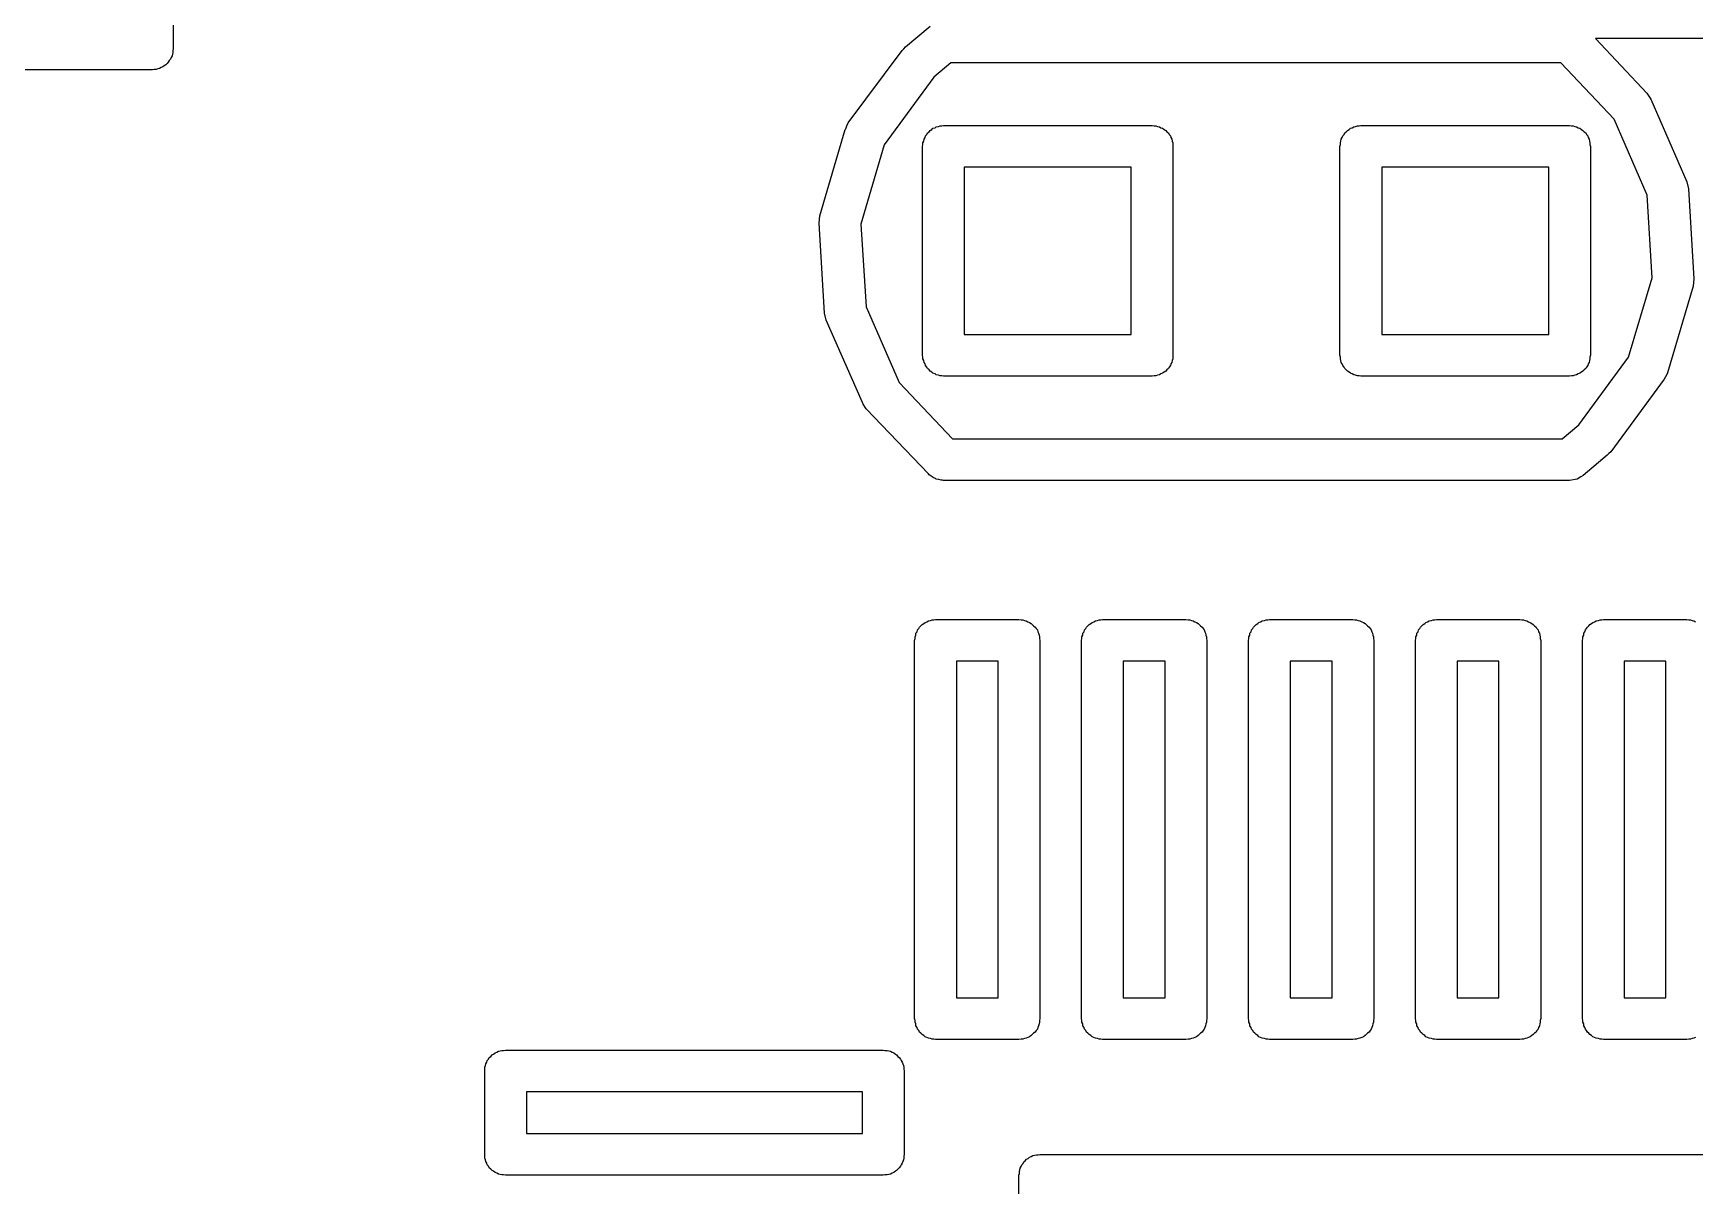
# Model space of a CAD drawing. Extents: x 105.1 to 166.9, y -128.1 to -71.6.
# Drawn here: x 138.335 to 142.316, y -92.396 to -89.636 of the extents above; entities that cross this region are included whole.
import ezdxf

# ---------------------------------------------------------------- set-up
doc = ezdxf.new("R2010")
doc.units = 0
doc.header["$MEASUREMENT"] = 0
doc.layers.add('BLACK', color=7, linetype='CONTINUOUS')

msp = doc.modelspace()

# ---------------------------------------------------------------- linework, layer by layer
at = {"layer": 'Black'}
for p, q in [((138.671, -88.2736), (138.671, -89.6736)), ((140.425, -89.669), (140.484, -89.6191)), ((138.671, -89.6736), (138.67, -89.6779)), ((138.67, -89.6779), (138.67, -89.6823)), ((140.288, -89.8512), (140.417, -89.6776)), ((140.417, -89.6776), (140.421, -89.6735)), ((140.421, -89.6735), (140.425, -89.669)), ((142.558, -89.6492), (142.078, -89.6492)), ((142.078, -89.6492), (142.201, -89.7797)), ((138.642, -89.7184), (138.638, -89.7206)), ((138.646, -89.7169), (138.642, -89.7184)), ((138.649, -89.7141), (138.646, -89.7169)), ((138.653, -89.7119), (138.649, -89.7141)), ((138.656, -89.7086), (138.653, -89.7119)), ((138.659, -89.7058), (138.656, -89.7086)), ((138.661, -89.702), (138.659, -89.7058)), ((138.664, -89.6986), (138.661, -89.702)), ((138.666, -89.6945), (138.664, -89.6986)), ((138.668, -89.6907), (138.666, -89.6945)), ((138.669, -89.6864), (138.668, -89.6907)), ((138.67, -89.6823), (138.669, -89.6864)), ((140.534, -89.7074), (140.493, -89.7418)), ((141.995, -89.7074), (140.534, -89.7074)), ((142.123, -89.8421), (141.995, -89.7074)), ((138.621, -89.7236), (137.471, -89.7236)), ((138.625, -89.7229), (138.621, -89.7236)), ((138.63, -89.7229), (138.625, -89.7229)), ((138.634, -89.7214), (138.63, -89.7229)), ((138.638, -89.7206), (138.634, -89.7214)), ((140.493, -89.7418), (140.374, -89.9035)), ((142.201, -89.7797), (142.201, -89.7797)), ((142.201, -89.7797), (142.211, -89.7942)), ((142.211, -89.7942), (142.297, -89.9923)), ((140.22, -90.0737), (140.281, -89.8668)), ((140.281, -89.8668), (140.282, -89.8649)), ((140.282, -89.8649), (140.285, -89.858)), ((140.285, -89.858), (140.288, -89.8512)), ((140.288, -89.8512), (140.288, -89.8512)), ((140.473, -89.8823), (140.476, -89.8789)), ((140.476, -89.8789), (140.478, -89.8751)), ((140.478, -89.8751), (140.482, -89.8723)), ((140.482, -89.8723), (140.484, -89.869)), ((140.484, -89.869), (140.488, -89.8668)), ((140.488, -89.8668), (140.491, -89.864)), ((140.491, -89.864), (140.496, -89.8625)), ((140.496, -89.8625), (140.499, -89.8603)), ((140.499, -89.8603), (140.504, -89.8595)), ((140.504, -89.8595), (140.508, -89.858)), ((140.508, -89.858), (140.512, -89.858)), ((140.512, -89.858), (140.516, -89.8573)), ((140.516, -89.8573), (141.016, -89.8573)), ((141.016, -89.8573), (141.021, -89.858)), ((141.021, -89.858), (141.025, -89.858)), ((141.025, -89.858), (141.029, -89.8595)), ((141.029, -89.8595), (141.034, -89.8603)), ((141.034, -89.8603), (141.037, -89.8625)), ((141.037, -89.8625), (141.041, -89.864)), ((141.041, -89.864), (141.045, -89.8668)), ((141.045, -89.8668), (141.049, -89.869)), ((141.049, -89.869), (141.051, -89.8723)), ((141.051, -89.8723), (141.055, -89.8751)), ((141.055, -89.8751), (141.057, -89.8789)), ((141.057, -89.8789), (141.06, -89.8823)), ((141.473, -89.8823), (141.476, -89.8789)), ((141.476, -89.8789), (141.478, -89.8751)), ((141.478, -89.8751), (141.481, -89.8723)), ((141.481, -89.8723), (141.484, -89.869)), ((141.484, -89.869), (141.488, -89.8668)), ((141.488, -89.8668), (141.491, -89.864)), ((141.491, -89.864), (141.495, -89.8625)), ((141.495, -89.8625), (141.499, -89.8603)), ((141.499, -89.8603), (141.503, -89.8595)), ((141.503, -89.8595), (141.508, -89.858)), ((141.508, -89.858), (141.512, -89.858)), ((141.512, -89.858), (141.516, -89.8573)), ((141.516, -89.8573), (142.016, -89.8573)), ((142.016, -89.8573), (142.021, -89.858)), ((142.021, -89.858), (142.025, -89.858)), ((142.025, -89.858), (142.029, -89.8595)), ((142.029, -89.8595), (142.033, -89.8603)), ((142.033, -89.8603), (142.037, -89.8625)), ((142.037, -89.8625), (142.041, -89.864)), ((142.041, -89.864), (142.045, -89.8668)), ((142.045, -89.8668), (142.048, -89.869)), ((142.048, -89.869), (142.051, -89.8723)), ((142.051, -89.8723), (142.055, -89.8751)), ((142.055, -89.8751), (142.057, -89.8789)), ((142.057, -89.8789), (142.06, -89.8823)), ((142.202, -90.0241), (142.123, -89.8421)), ((140.374, -89.9035), (140.318, -90.0935)), ((140.466, -89.9073), (140.467, -89.903)), ((140.466, -90.4073), (140.466, -89.9073)), ((140.467, -89.8986), (140.469, -89.8945)), ((140.467, -89.903), (140.467, -89.8986)), ((140.469, -89.8945), (140.47, -89.8902)), ((140.47, -89.8902), (140.472, -89.8864)), ((140.472, -89.8864), (140.473, -89.8823)), ((141.06, -89.8823), (141.061, -89.8864)), ((141.061, -89.8864), (141.063, -89.8902)), ((141.063, -89.8902), (141.064, -89.8945)), ((141.064, -89.8945), (141.066, -89.8986)), ((141.066, -89.8986), (141.066, -89.903)), ((141.066, -89.903), (141.066, -89.9073)), ((141.066, -89.9073), (141.066, -90.4073)), ((141.466, -89.9073), (141.467, -89.903)), ((141.466, -90.4073), (141.466, -89.9073)), ((141.467, -89.8986), (141.468, -89.8945)), ((141.467, -89.903), (141.467, -89.8986)), ((141.468, -89.8945), (141.469, -89.8902)), ((141.469, -89.8902), (141.471, -89.8864)), ((141.471, -89.8864), (141.473, -89.8823)), ((142.06, -89.8823), (142.061, -89.8864)), ((142.061, -89.8864), (142.063, -89.8902)), ((142.063, -89.8902), (142.064, -89.8945)), ((142.064, -89.8945), (142.065, -89.8986)), ((142.065, -89.8986), (142.065, -89.903)), ((142.065, -89.903), (142.066, -89.9073)), ((142.066, -89.9073), (142.066, -90.4073)), ((140.566, -89.9573), (140.566, -90.3573)), ((140.966, -89.9573), (140.566, -89.9573)), ((140.966, -90.3573), (140.966, -89.9573)), ((141.566, -89.9573), (141.566, -90.3573)), ((141.966, -89.9573), (141.566, -89.9573)), ((141.966, -90.3573), (141.966, -89.9573)), ((142.297, -89.9923), (142.297, -89.9923)), ((142.297, -89.9923), (142.301, -90.0092)), ((142.214, -90.2221), (142.202, -90.0241)), ((142.301, -90.0092), (142.314, -90.2248)), ((140.218, -90.091), (140.22, -90.0737)), ((140.231, -90.3063), (140.218, -90.091)), ((140.218, -90.091), (140.218, -90.091)), ((140.318, -90.0935), (140.331, -90.2912)), ((142.157, -90.4122), (142.214, -90.2221)), ((142.313, -90.2334), (142.312, -90.242)), ((142.314, -90.2248), (142.313, -90.2334)), ((142.314, -90.2248), (142.314, -90.2248)), ((142.312, -90.242), (142.251, -90.4491)), ((142.312, -90.242), (142.312, -90.242)), ((140.235, -90.3232), (140.231, -90.3063)), ((140.231, -90.3063), (140.231, -90.3063)), ((140.331, -90.2912), (140.41, -90.4728)), ((140.322, -90.5209), (140.235, -90.3232)), ((140.566, -90.3573), (140.966, -90.3573)), ((141.566, -90.3573), (141.966, -90.3573)), ((140.467, -90.4116), (140.466, -90.4073)), ((140.467, -90.416), (140.467, -90.4116)), ((140.469, -90.4201), (140.467, -90.416)), ((140.47, -90.4244), (140.469, -90.4201)), ((140.472, -90.4282), (140.47, -90.4244)), ((140.473, -90.4323), (140.472, -90.4282)), ((140.476, -90.4356), (140.473, -90.4323)), ((140.478, -90.4394), (140.476, -90.4356)), ((141.057, -90.4356), (141.055, -90.4394)), ((141.06, -90.4323), (141.057, -90.4356)), ((141.061, -90.4282), (141.06, -90.4323)), ((141.063, -90.4244), (141.061, -90.4282)), ((141.064, -90.4201), (141.063, -90.4244)), ((141.066, -90.416), (141.064, -90.4201)), ((141.066, -90.4073), (141.066, -90.4116)), ((141.066, -90.4116), (141.066, -90.416)), ((141.467, -90.4116), (141.466, -90.4073)), ((141.467, -90.416), (141.467, -90.4116)), ((141.468, -90.4201), (141.467, -90.416)), ((141.469, -90.4244), (141.468, -90.4201)), ((141.471, -90.4282), (141.469, -90.4244)), ((141.473, -90.4323), (141.471, -90.4282)), ((141.476, -90.4356), (141.473, -90.4323)), ((141.478, -90.4394), (141.476, -90.4356)), ((142.038, -90.574), (142.157, -90.4122)), ((142.057, -90.4356), (142.055, -90.4394)), ((142.06, -90.4323), (142.057, -90.4356)), ((142.061, -90.4282), (142.06, -90.4323)), ((142.063, -90.4244), (142.061, -90.4282)), ((142.064, -90.4201), (142.063, -90.4244)), ((142.065, -90.416), (142.064, -90.4201)), ((142.066, -90.4073), (142.065, -90.4116)), ((142.065, -90.4116), (142.065, -90.416)), ((140.41, -90.4728), (140.538, -90.6072)), ((140.482, -90.4422), (140.478, -90.4394)), ((140.484, -90.4456), (140.482, -90.4422)), ((140.488, -90.4478), (140.484, -90.4456)), ((140.491, -90.4506), (140.488, -90.4478)), ((140.496, -90.4521), (140.491, -90.4506)), ((140.499, -90.4543), (140.496, -90.4521)), ((140.504, -90.455), (140.499, -90.4543)), ((140.508, -90.4565), (140.504, -90.455)), ((140.512, -90.4565), (140.508, -90.4565)), ((140.516, -90.4573), (140.512, -90.4565)), ((141.016, -90.4573), (140.516, -90.4573)), ((141.021, -90.4565), (141.016, -90.4573)), ((141.025, -90.4565), (141.021, -90.4565)), ((141.029, -90.455), (141.025, -90.4565)), ((141.034, -90.4543), (141.029, -90.455)), ((141.037, -90.4521), (141.034, -90.4543)), ((141.041, -90.4506), (141.037, -90.4521)), ((141.045, -90.4478), (141.041, -90.4506)), ((141.049, -90.4456), (141.045, -90.4478)), ((141.051, -90.4422), (141.049, -90.4456)), ((141.055, -90.4394), (141.051, -90.4422)), ((141.481, -90.4422), (141.478, -90.4394)), ((141.484, -90.4456), (141.481, -90.4422)), ((141.488, -90.4478), (141.484, -90.4456)), ((141.491, -90.4506), (141.488, -90.4478)), ((141.495, -90.4521), (141.491, -90.4506)), ((141.499, -90.4543), (141.495, -90.4521)), ((141.503, -90.455), (141.499, -90.4543)), ((141.508, -90.4565), (141.503, -90.455)), ((141.512, -90.4565), (141.508, -90.4565)), ((141.516, -90.4573), (141.512, -90.4565)), ((142.016, -90.4573), (141.516, -90.4573)), ((142.021, -90.4565), (142.016, -90.4573)), ((142.025, -90.4565), (142.021, -90.4565)), ((142.029, -90.455), (142.025, -90.4565)), ((142.033, -90.4543), (142.029, -90.455)), ((142.037, -90.4521), (142.033, -90.4543)), ((142.041, -90.4506), (142.037, -90.4521)), ((142.045, -90.4478), (142.041, -90.4506)), ((142.048, -90.4456), (142.045, -90.4478)), ((142.051, -90.4422), (142.048, -90.4456)), ((142.055, -90.4394), (142.051, -90.4422)), ((142.243, -90.4647), (142.115, -90.6383)), ((142.249, -90.4532), (142.243, -90.4647)), ((142.243, -90.4647), (142.243, -90.4647)), ((142.251, -90.4491), (142.249, -90.4532)), ((142.251, -90.4491), (142.251, -90.4491)), ((140.324, -90.5243), (140.322, -90.5209)), ((140.322, -90.5209), (140.322, -90.5209)), ((140.331, -90.5354), (140.324, -90.5243)), ((140.48, -90.6916), (140.331, -90.5354)), ((140.331, -90.5354), (140.331, -90.5354)), ((141.998, -90.6071), (142.038, -90.574)), ((140.538, -90.6072), (141.998, -90.6071)), ((142.106, -90.6468), (142.049, -90.6954)), ((142.11, -90.6423), (142.106, -90.6468)), ((142.115, -90.6383), (142.11, -90.6423)), ((140.482, -90.6933), (140.48, -90.6916)), ((140.484, -90.6955), (140.482, -90.6933)), ((140.489, -90.6984), (140.484, -90.6955)), ((140.494, -90.7019), (140.489, -90.6984)), ((140.497, -90.7027), (140.494, -90.7019)), ((140.499, -90.7041), (140.497, -90.7027)), ((140.505, -90.7052), (140.499, -90.7041)), ((140.511, -90.7068), (140.505, -90.7052)), ((140.514, -90.7067), (140.511, -90.7068)), ((140.516, -90.7072), (140.514, -90.7067)), ((142.016, -90.7071), (140.516, -90.7072)), ((142.034, -90.7041), (142.016, -90.7071)), ((142.043, -90.6988), (142.034, -90.7041)), ((142.049, -90.6954), (142.043, -90.6988)), ((140.45, -91.0731), (140.453, -91.0693)), ((140.45, -91.0774), (140.45, -91.0731)), ((140.453, -91.0693), (140.454, -91.0652)), ((140.454, -91.0652), (140.457, -91.0619)), ((140.457, -91.0619), (140.459, -91.0581)), ((140.459, -91.0581), (140.462, -91.0553)), ((140.462, -91.0553), (140.465, -91.0519)), ((140.465, -91.0519), (140.469, -91.0497)), ((140.469, -91.0497), (140.472, -91.0469)), ((140.472, -91.0469), (140.476, -91.0454)), ((140.476, -91.0454), (140.48, -91.0432)), ((140.48, -91.0432), (140.485, -91.0425)), ((140.485, -91.0425), (140.489, -91.041)), ((140.489, -91.041), (140.493, -91.041)), ((140.493, -91.041), (140.497, -91.0402)), ((140.497, -91.0402), (140.697, -91.0402)), ((140.697, -91.0402), (140.702, -91.041)), ((140.702, -91.041), (140.706, -91.041)), ((140.706, -91.041), (140.71, -91.0425)), ((140.71, -91.0425), (140.714, -91.0432)), ((140.714, -91.0432), (140.718, -91.0454)), ((140.718, -91.0454), (140.722, -91.0469)), ((140.722, -91.0469), (140.726, -91.0497)), ((140.726, -91.0497), (140.729, -91.0519)), ((140.729, -91.0519), (140.732, -91.0553)), ((140.732, -91.0553), (140.736, -91.0581)), ((140.736, -91.0581), (140.738, -91.0619)), ((140.738, -91.0619), (140.741, -91.0652)), ((140.741, -91.0652), (140.742, -91.0693)), ((140.742, -91.0693), (140.744, -91.0731)), ((140.744, -91.0731), (140.745, -91.0774)), ((140.85, -91.0731), (140.853, -91.0693)), ((140.85, -91.0774), (140.85, -91.0731)), ((140.853, -91.0693), (140.854, -91.0652)), ((140.854, -91.0652), (140.857, -91.0619)), ((140.857, -91.0619), (140.859, -91.0581)), ((140.859, -91.0581), (140.862, -91.0553)), ((140.862, -91.0553), (140.865, -91.0519)), ((140.865, -91.0519), (140.869, -91.0497)), ((140.869, -91.0497), (140.872, -91.0469)), ((140.872, -91.0469), (140.876, -91.0454)), ((140.876, -91.0454), (140.88, -91.0432)), ((140.88, -91.0432), (140.885, -91.0425)), ((140.885, -91.0425), (140.889, -91.041)), ((140.889, -91.041), (140.893, -91.041)), ((140.893, -91.041), (140.897, -91.0402)), ((140.897, -91.0402), (141.097, -91.0402)), ((141.097, -91.0402), (141.102, -91.041)), ((141.102, -91.041), (141.106, -91.041)), ((141.106, -91.041), (141.11, -91.0425)), ((141.11, -91.0425), (141.114, -91.0432)), ((141.114, -91.0432), (141.118, -91.0454)), ((141.118, -91.0454), (141.122, -91.0469)), ((141.122, -91.0469), (141.126, -91.0497)), ((141.126, -91.0497), (141.129, -91.0519)), ((141.129, -91.0519), (141.132, -91.0553)), ((141.132, -91.0553), (141.136, -91.0581)), ((141.136, -91.0581), (141.138, -91.0619)), ((141.138, -91.0619), (141.141, -91.0652)), ((141.141, -91.0652), (141.142, -91.0693)), ((141.142, -91.0693), (141.144, -91.0731)), ((141.144, -91.0731), (141.145, -91.0774)), ((141.25, -91.0731), (141.253, -91.0693)), ((141.25, -91.0774), (141.25, -91.0731)), ((141.253, -91.0693), (141.254, -91.0652)), ((141.254, -91.0652), (141.257, -91.0619)), ((141.257, -91.0619), (141.259, -91.0581)), ((141.259, -91.0581), (141.262, -91.0553)), ((141.262, -91.0553), (141.265, -91.0519)), ((141.265, -91.0519), (141.269, -91.0497)), ((141.269, -91.0497), (141.272, -91.0469)), ((141.272, -91.0469), (141.276, -91.0454)), ((141.276, -91.0454), (141.28, -91.0432)), ((141.28, -91.0432), (141.285, -91.0425)), ((141.285, -91.0425), (141.289, -91.041)), ((141.289, -91.041), (141.293, -91.041)), ((141.293, -91.041), (141.297, -91.0402)), ((141.297, -91.0402), (141.497, -91.0402)), ((141.497, -91.0402), (141.502, -91.041)), ((141.502, -91.041), (141.506, -91.041)), ((141.506, -91.041), (141.51, -91.0425)), ((141.51, -91.0425), (141.514, -91.0432)), ((141.514, -91.0432), (141.518, -91.0454)), ((141.518, -91.0454), (141.522, -91.0469)), ((141.522, -91.0469), (141.526, -91.0497)), ((141.526, -91.0497), (141.529, -91.0519)), ((141.529, -91.0519), (141.532, -91.0553)), ((141.532, -91.0553), (141.536, -91.0581)), ((141.536, -91.0581), (141.538, -91.0619)), ((141.538, -91.0619), (141.541, -91.0652)), ((141.541, -91.0652), (141.542, -91.0693)), ((141.542, -91.0693), (141.544, -91.0731)), ((141.544, -91.0731), (141.545, -91.0774)), ((141.65, -91.0731), (141.653, -91.0693)), ((141.65, -91.0774), (141.65, -91.0731)), ((141.653, -91.0693), (141.654, -91.0652)), ((141.654, -91.0652), (141.657, -91.0619)), ((141.657, -91.0619), (141.659, -91.0581)), ((141.659, -91.0581), (141.662, -91.0553)), ((141.662, -91.0553), (141.665, -91.0519)), ((141.665, -91.0519), (141.669, -91.0497)), ((141.669, -91.0497), (141.672, -91.0469)), ((141.672, -91.0469), (141.676, -91.0454)), ((141.676, -91.0454), (141.68, -91.0432)), ((141.68, -91.0432), (141.685, -91.0425)), ((141.685, -91.0425), (141.689, -91.041)), ((141.689, -91.041), (141.693, -91.041)), ((141.693, -91.041), (141.697, -91.0402)), ((141.697, -91.0402), (141.897, -91.0402)), ((141.897, -91.0402), (141.902, -91.041)), ((141.902, -91.041), (141.906, -91.041)), ((141.906, -91.041), (141.91, -91.0425)), ((141.91, -91.0425), (141.914, -91.0432)), ((141.914, -91.0432), (141.918, -91.0454)), ((141.918, -91.0454), (141.922, -91.0469)), ((141.922, -91.0469), (141.926, -91.0497)), ((141.926, -91.0497), (141.929, -91.0519)), ((141.929, -91.0519), (141.932, -91.0553)), ((141.932, -91.0553), (141.936, -91.0581)), ((141.936, -91.0581), (141.938, -91.0619)), ((141.938, -91.0619), (141.941, -91.0652)), ((141.941, -91.0652), (141.942, -91.0693)), ((141.942, -91.0693), (141.944, -91.0731)), ((141.944, -91.0731), (141.945, -91.0774)), ((142.05, -91.0731), (142.053, -91.0693)), ((142.05, -91.0774), (142.05, -91.0731)), ((142.053, -91.0693), (142.054, -91.0652)), ((142.054, -91.0652), (142.057, -91.0619)), ((142.057, -91.0619), (142.059, -91.0581)), ((142.059, -91.0581), (142.062, -91.0553)), ((142.062, -91.0553), (142.065, -91.0519)), ((142.065, -91.0519), (142.069, -91.0497)), ((142.069, -91.0497), (142.072, -91.0469)), ((142.072, -91.0469), (142.076, -91.0454)), ((142.076, -91.0454), (142.08, -91.0432)), ((142.08, -91.0432), (142.085, -91.0425)), ((142.085, -91.0425), (142.089, -91.041)), ((142.089, -91.041), (142.093, -91.041)), ((142.093, -91.041), (142.097, -91.0402)), ((142.097, -91.0402), (142.297, -91.0402)), ((142.297, -91.0402), (142.302, -91.041)), ((142.302, -91.041), (142.306, -91.041)), ((142.306, -91.041), (142.31, -91.0425)), ((142.31, -91.0425), (142.314, -91.0432)), ((142.314, -91.0432), (142.318, -91.0454)), ((140.447, -91.0902), (140.448, -91.0859)), ((140.447, -91.9957), (140.447, -91.0902)), ((140.448, -91.0815), (140.45, -91.0774)), ((140.448, -91.0859), (140.448, -91.0815)), ((140.745, -91.0774), (140.746, -91.0815)), ((140.746, -91.0815), (140.746, -91.0859)), ((140.746, -91.0859), (140.747, -91.0902)), ((140.747, -91.0902), (140.747, -91.9957)), ((140.847, -91.0902), (140.848, -91.0859)), ((140.847, -91.9957), (140.847, -91.0902)), ((140.848, -91.0815), (140.85, -91.0774)), ((140.848, -91.0859), (140.848, -91.0815)), ((141.145, -91.0774), (141.146, -91.0815)), ((141.146, -91.0815), (141.146, -91.0859)), ((141.146, -91.0859), (141.147, -91.0902)), ((141.147, -91.0902), (141.147, -91.9957)), ((141.247, -91.0902), (141.248, -91.0859)), ((141.247, -91.9957), (141.247, -91.0902)), ((141.248, -91.0815), (141.25, -91.0774)), ((141.248, -91.0859), (141.248, -91.0815)), ((141.545, -91.0774), (141.546, -91.0815)), ((141.546, -91.0815), (141.546, -91.0859)), ((141.546, -91.0859), (141.547, -91.0902)), ((141.547, -91.0902), (141.547, -91.9957)), ((141.647, -91.0902), (141.648, -91.0859)), ((141.647, -91.9957), (141.647, -91.0902)), ((141.648, -91.0815), (141.65, -91.0774)), ((141.648, -91.0859), (141.648, -91.0815)), ((141.945, -91.0774), (141.946, -91.0815)), ((141.946, -91.0815), (141.946, -91.0859)), ((141.946, -91.0859), (141.947, -91.0902)), ((141.947, -91.0902), (141.947, -91.9957)), ((142.047, -91.0902), (142.048, -91.0859)), ((142.047, -91.9957), (142.047, -91.0902)), ((142.048, -91.0815), (142.05, -91.0774)), ((142.048, -91.0859), (142.048, -91.0815)), ((140.547, -91.1402), (140.547, -91.9457)), ((140.647, -91.1402), (140.547, -91.1402)), ((140.647, -91.9457), (140.647, -91.1402)), ((140.947, -91.1402), (140.947, -91.9457)), ((141.047, -91.1402), (140.947, -91.1402)), ((141.047, -91.9457), (141.047, -91.1402)), ((141.347, -91.1402), (141.347, -91.9457)), ((141.447, -91.1402), (141.347, -91.1402)), ((141.447, -91.9457), (141.447, -91.1402)), ((141.747, -91.1402), (141.747, -91.9457)), ((141.847, -91.1402), (141.747, -91.1402)), ((141.847, -91.9457), (141.847, -91.1402)), ((142.147, -91.1402), (142.147, -91.9457)), ((142.247, -91.1402), (142.147, -91.1402)), ((142.247, -91.9457), (142.247, -91.1402)), ((140.547, -91.9457), (140.647, -91.9457)), ((140.947, -91.9457), (141.047, -91.9457)), ((141.347, -91.9457), (141.447, -91.9457)), ((141.747, -91.9457), (141.847, -91.9457)), ((142.147, -91.9457), (142.247, -91.9457)), ((140.448, -92), (140.447, -91.9957)), ((140.448, -92.0044), (140.448, -92)), ((140.45, -92.0085), (140.448, -92.0044)), ((140.45, -92.0128), (140.45, -92.0085)), ((140.453, -92.0166), (140.45, -92.0128)), ((140.454, -92.0207), (140.453, -92.0166)), ((140.457, -92.0241), (140.454, -92.0207)), ((140.459, -92.0279), (140.457, -92.0241)), ((140.462, -92.0307), (140.459, -92.0279)), ((140.736, -92.0279), (140.732, -92.0307)), ((140.738, -92.0241), (140.736, -92.0279)), ((140.741, -92.0207), (140.738, -92.0241)), ((140.742, -92.0166), (140.741, -92.0207)), ((140.744, -92.0128), (140.742, -92.0166)), ((140.745, -92.0085), (140.744, -92.0128)), ((140.746, -92.0044), (140.745, -92.0085)), ((140.747, -91.9957), (140.746, -92)), ((140.746, -92), (140.746, -92.0044)), ((140.848, -92), (140.847, -91.9957)), ((140.848, -92.0044), (140.848, -92)), ((140.85, -92.0085), (140.848, -92.0044)), ((140.85, -92.0128), (140.85, -92.0085)), ((140.853, -92.0166), (140.85, -92.0128)), ((140.854, -92.0207), (140.853, -92.0166)), ((140.857, -92.0241), (140.854, -92.0207)), ((140.859, -92.0279), (140.857, -92.0241)), ((140.862, -92.0307), (140.859, -92.0279)), ((141.136, -92.0279), (141.132, -92.0307)), ((141.138, -92.0241), (141.136, -92.0279)), ((141.141, -92.0207), (141.138, -92.0241)), ((141.142, -92.0166), (141.141, -92.0207)), ((141.144, -92.0128), (141.142, -92.0166)), ((141.145, -92.0085), (141.144, -92.0128)), ((141.146, -92.0044), (141.145, -92.0085)), ((141.147, -91.9957), (141.146, -92)), ((141.146, -92), (141.146, -92.0044)), ((141.248, -92), (141.247, -91.9957)), ((141.248, -92.0044), (141.248, -92)), ((141.25, -92.0085), (141.248, -92.0044)), ((141.25, -92.0128), (141.25, -92.0085)), ((141.253, -92.0166), (141.25, -92.0128)), ((141.254, -92.0207), (141.253, -92.0166)), ((141.257, -92.0241), (141.254, -92.0207)), ((141.259, -92.0279), (141.257, -92.0241)), ((141.262, -92.0307), (141.259, -92.0279)), ((141.536, -92.0279), (141.532, -92.0307)), ((141.538, -92.0241), (141.536, -92.0279)), ((141.541, -92.0207), (141.538, -92.0241)), ((141.542, -92.0166), (141.541, -92.0207)), ((141.544, -92.0128), (141.542, -92.0166)), ((141.545, -92.0085), (141.544, -92.0128)), ((141.546, -92.0044), (141.545, -92.0085)), ((141.547, -91.9957), (141.546, -92)), ((141.546, -92), (141.546, -92.0044)), ((141.648, -92), (141.647, -91.9957)), ((141.648, -92.0044), (141.648, -92)), ((141.65, -92.0085), (141.648, -92.0044)), ((141.65, -92.0128), (141.65, -92.0085)), ((141.653, -92.0166), (141.65, -92.0128)), ((141.654, -92.0207), (141.653, -92.0166)), ((141.657, -92.0241), (141.654, -92.0207)), ((141.659, -92.0279), (141.657, -92.0241)), ((141.662, -92.0307), (141.659, -92.0279)), ((141.936, -92.0279), (141.932, -92.0307)), ((141.938, -92.0241), (141.936, -92.0279)), ((141.941, -92.0207), (141.938, -92.0241)), ((141.942, -92.0166), (141.941, -92.0207)), ((141.944, -92.0128), (141.942, -92.0166)), ((141.945, -92.0085), (141.944, -92.0128)), ((141.946, -92.0044), (141.945, -92.0085)), ((141.947, -91.9957), (141.946, -92)), ((141.946, -92), (141.946, -92.0044)), ((142.048, -92), (142.047, -91.9957)), ((142.048, -92.0044), (142.048, -92)), ((142.05, -92.0085), (142.048, -92.0044)), ((142.05, -92.0128), (142.05, -92.0085)), ((142.053, -92.0166), (142.05, -92.0128)), ((142.054, -92.0207), (142.053, -92.0166)), ((142.057, -92.0241), (142.054, -92.0207)), ((142.059, -92.0279), (142.057, -92.0241)), ((142.062, -92.0307), (142.059, -92.0279)), ((140.465, -92.034), (140.462, -92.0307)), ((140.469, -92.0362), (140.465, -92.034)), ((140.472, -92.039), (140.469, -92.0362)), ((140.476, -92.0405), (140.472, -92.039)), ((140.48, -92.0427), (140.476, -92.0405)), ((140.485, -92.0435), (140.48, -92.0427)), ((140.489, -92.045), (140.485, -92.0435)), ((140.493, -92.045), (140.489, -92.045)), ((140.497, -92.0457), (140.493, -92.045)), ((140.697, -92.0457), (140.497, -92.0457)), ((140.702, -92.045), (140.697, -92.0457)), ((140.706, -92.045), (140.702, -92.045)), ((140.71, -92.0435), (140.706, -92.045)), ((140.714, -92.0427), (140.71, -92.0435)), ((140.718, -92.0405), (140.714, -92.0427)), ((140.722, -92.039), (140.718, -92.0405)), ((140.726, -92.0362), (140.722, -92.039)), ((140.729, -92.034), (140.726, -92.0362)), ((140.732, -92.0307), (140.729, -92.034)), ((140.865, -92.034), (140.862, -92.0307)), ((140.869, -92.0362), (140.865, -92.034)), ((140.872, -92.039), (140.869, -92.0362)), ((140.876, -92.0405), (140.872, -92.039)), ((140.88, -92.0427), (140.876, -92.0405)), ((140.885, -92.0435), (140.88, -92.0427)), ((140.889, -92.045), (140.885, -92.0435)), ((140.893, -92.045), (140.889, -92.045)), ((140.897, -92.0457), (140.893, -92.045)), ((141.097, -92.0457), (140.897, -92.0457)), ((141.102, -92.045), (141.097, -92.0457)), ((141.106, -92.045), (141.102, -92.045)), ((141.11, -92.0435), (141.106, -92.045)), ((141.114, -92.0427), (141.11, -92.0435)), ((141.118, -92.0405), (141.114, -92.0427)), ((141.122, -92.039), (141.118, -92.0405)), ((141.126, -92.0362), (141.122, -92.039)), ((141.129, -92.034), (141.126, -92.0362)), ((141.132, -92.0307), (141.129, -92.034)), ((141.265, -92.034), (141.262, -92.0307)), ((141.269, -92.0362), (141.265, -92.034)), ((141.272, -92.039), (141.269, -92.0362)), ((141.276, -92.0405), (141.272, -92.039)), ((141.28, -92.0427), (141.276, -92.0405)), ((141.285, -92.0435), (141.28, -92.0427)), ((141.289, -92.045), (141.285, -92.0435)), ((141.293, -92.045), (141.289, -92.045)), ((141.297, -92.0457), (141.293, -92.045)), ((141.497, -92.0457), (141.297, -92.0457)), ((141.502, -92.045), (141.497, -92.0457)), ((141.506, -92.045), (141.502, -92.045)), ((141.51, -92.0435), (141.506, -92.045)), ((141.514, -92.0427), (141.51, -92.0435)), ((141.518, -92.0405), (141.514, -92.0427)), ((141.522, -92.039), (141.518, -92.0405)), ((141.526, -92.0362), (141.522, -92.039)), ((141.529, -92.034), (141.526, -92.0362)), ((141.532, -92.0307), (141.529, -92.034)), ((141.665, -92.034), (141.662, -92.0307)), ((141.669, -92.0362), (141.665, -92.034)), ((141.672, -92.039), (141.669, -92.0362)), ((141.676, -92.0405), (141.672, -92.039)), ((141.68, -92.0427), (141.676, -92.0405)), ((141.685, -92.0435), (141.68, -92.0427)), ((141.689, -92.045), (141.685, -92.0435)), ((141.693, -92.045), (141.689, -92.045)), ((141.697, -92.0457), (141.693, -92.045)), ((141.897, -92.0457), (141.697, -92.0457)), ((141.902, -92.045), (141.897, -92.0457)), ((141.906, -92.045), (141.902, -92.045)), ((141.91, -92.0435), (141.906, -92.045)), ((141.914, -92.0427), (141.91, -92.0435)), ((141.918, -92.0405), (141.914, -92.0427)), ((141.922, -92.039), (141.918, -92.0405)), ((141.926, -92.0362), (141.922, -92.039)), ((141.929, -92.034), (141.926, -92.0362)), ((141.932, -92.0307), (141.929, -92.034)), ((142.065, -92.034), (142.062, -92.0307)), ((142.069, -92.0362), (142.065, -92.034)), ((142.072, -92.039), (142.069, -92.0362)), ((142.076, -92.0405), (142.072, -92.039)), ((142.08, -92.0427), (142.076, -92.0405)), ((142.085, -92.0435), (142.08, -92.0427)), ((142.089, -92.045), (142.085, -92.0435)), ((142.093, -92.045), (142.089, -92.045)), ((142.097, -92.0457), (142.093, -92.045)), ((142.297, -92.0457), (142.097, -92.0457)), ((142.302, -92.045), (142.297, -92.0457)), ((142.306, -92.045), (142.302, -92.045)), ((142.31, -92.0435), (142.306, -92.045)), ((142.314, -92.0427), (142.31, -92.0435)), ((142.318, -92.0405), (142.314, -92.0427)), ((139.417, -92.1123), (139.419, -92.1082)), ((139.419, -92.1082), (139.42, -92.1039)), ((139.42, -92.1039), (139.422, -92.1001)), ((139.422, -92.1001), (139.423, -92.096)), ((139.423, -92.096), (139.426, -92.0926)), ((139.426, -92.0926), (139.428, -92.0888)), ((139.428, -92.0888), (139.432, -92.086)), ((139.432, -92.086), (139.435, -92.0827)), ((139.435, -92.0827), (139.438, -92.0805)), ((139.438, -92.0805), (139.442, -92.0777)), ((139.442, -92.0777), (139.446, -92.0762)), ((139.446, -92.0762), (139.45, -92.074)), ((139.45, -92.074), (139.454, -92.0732)), ((139.454, -92.0732), (139.458, -92.0717)), ((139.458, -92.0717), (139.462, -92.0717)), ((139.462, -92.0717), (139.467, -92.071)), ((139.467, -92.071), (140.372, -92.071)), ((140.372, -92.071), (140.376, -92.0717)), ((140.376, -92.0717), (140.381, -92.0717)), ((140.381, -92.0717), (140.385, -92.0732)), ((140.385, -92.0732), (140.389, -92.074)), ((140.389, -92.074), (140.393, -92.0762)), ((140.393, -92.0762), (140.397, -92.0777)), ((140.397, -92.0777), (140.401, -92.0805)), ((140.401, -92.0805), (140.404, -92.0827)), ((140.404, -92.0827), (140.407, -92.086)), ((140.407, -92.086), (140.41, -92.0888)), ((140.41, -92.0888), (140.413, -92.0926)), ((140.413, -92.0926), (140.415, -92.096)), ((140.415, -92.096), (140.417, -92.1001)), ((140.417, -92.1001), (140.419, -92.1039)), ((140.419, -92.1039), (140.42, -92.1082)), ((140.42, -92.1082), (140.421, -92.1123)), ((139.417, -92.1166), (139.417, -92.1123)), ((139.417, -92.121), (139.417, -92.1166)), ((139.417, -92.3209), (139.417, -92.121)), ((140.421, -92.1123), (140.421, -92.1166)), ((140.421, -92.1166), (140.422, -92.121)), ((140.422, -92.121), (140.422, -92.3209)), ((139.517, -92.171), (139.517, -92.2709)), ((140.322, -92.171), (139.517, -92.171)), ((140.322, -92.2709), (140.322, -92.171)), ((139.517, -92.2709), (140.322, -92.2709)), ((139.417, -92.3252), (139.417, -92.3209)), ((139.417, -92.3295), (139.417, -92.3252)), ((139.419, -92.3336), (139.417, -92.3295)), ((139.42, -92.338), (139.419, -92.3336)), ((139.422, -92.3417), (139.42, -92.338)), ((139.423, -92.3459), (139.422, -92.3417)), ((139.426, -92.3492), (139.423, -92.3459)), ((140.415, -92.3459), (140.413, -92.3492)), ((140.417, -92.3417), (140.415, -92.3459)), ((140.419, -92.338), (140.417, -92.3417)), ((140.42, -92.3336), (140.419, -92.338)), ((140.421, -92.3295), (140.42, -92.3336)), ((140.422, -92.3209), (140.421, -92.3252)), ((140.421, -92.3252), (140.421, -92.3295)), ((140.702, -92.3499), (140.704, -92.3458)), ((140.704, -92.3458), (140.707, -92.3424)), ((140.707, -92.3424), (140.709, -92.3386)), ((140.709, -92.3386), (140.712, -92.3358)), ((140.712, -92.3358), (140.715, -92.3325)), ((140.715, -92.3325), (140.719, -92.3303)), ((140.719, -92.3303), (140.722, -92.3275)), ((140.722, -92.3275), (140.726, -92.326)), ((140.726, -92.326), (140.73, -92.3238)), ((140.73, -92.3238), (140.734, -92.323)), ((140.734, -92.323), (140.739, -92.3215)), ((140.739, -92.3215), (140.743, -92.3215)), ((140.743, -92.3215), (140.747, -92.3208)), ((140.747, -92.3208), (144.047, -92.3208)), ((139.428, -92.353), (139.426, -92.3492)), ((139.432, -92.3558), (139.428, -92.353)), ((139.435, -92.3592), (139.432, -92.3558)), ((139.438, -92.3613), (139.435, -92.3592)), ((139.442, -92.3642), (139.438, -92.3613)), ((139.446, -92.3657), (139.442, -92.3642)), ((139.45, -92.3678), (139.446, -92.3657)), ((139.454, -92.3686), (139.45, -92.3678)), ((139.458, -92.3701), (139.454, -92.3686)), ((139.462, -92.3701), (139.458, -92.3701)), ((139.467, -92.3709), (139.462, -92.3701)), ((140.372, -92.3709), (139.467, -92.3709)), ((140.376, -92.3701), (140.372, -92.3709)), ((140.381, -92.3701), (140.376, -92.3701)), ((140.385, -92.3686), (140.381, -92.3701)), ((140.389, -92.3678), (140.385, -92.3686)), ((140.393, -92.3657), (140.389, -92.3678)), ((140.397, -92.3642), (140.393, -92.3657)), ((140.401, -92.3613), (140.397, -92.3642)), ((140.404, -92.3592), (140.401, -92.3613)), ((140.407, -92.3558), (140.404, -92.3592)), ((140.41, -92.353), (140.407, -92.3558)), ((140.413, -92.3492), (140.41, -92.353)), ((140.697, -92.3708), (140.698, -92.3665)), ((140.697, -95.6707), (140.697, -92.3708)), ((140.698, -92.3621), (140.699, -92.358)), ((140.698, -92.3665), (140.698, -92.3621)), ((140.699, -92.358), (140.7, -92.3537)), ((140.7, -92.3537), (140.702, -92.3499))]:
    msp.add_line(p, q, dxfattribs=at)

doc.saveas('drawing.dxf')
